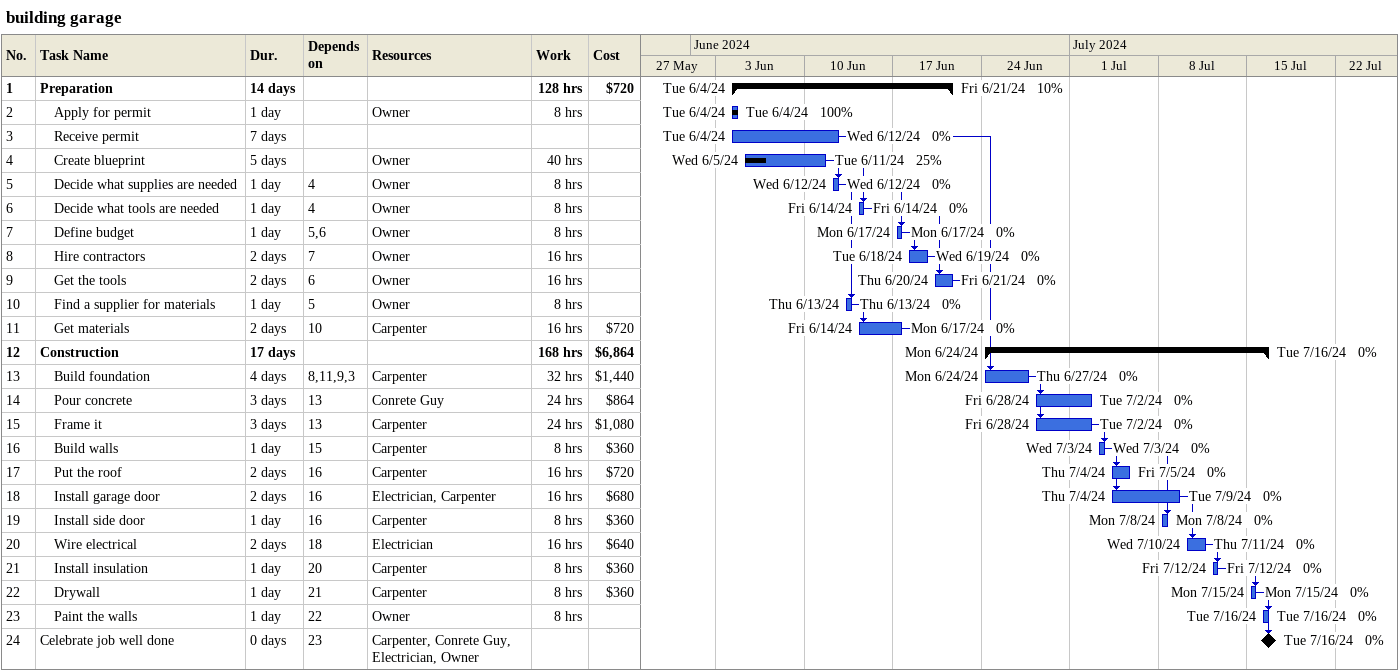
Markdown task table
building garage

| ID | Level | Task | Duration | Start | Finish | Predecessors | Resources | % complete | Work (h) | Cost ($) |
|---|---|---|---|---|---|---|---|---|---|---|
| 1 | 1 | **Preparation** | 14d | 2024-06-04 | 2024-06-21 |  |  | 10 | 128 | 720 |
| 2 | 2 | Apply for permit | 1d | 2024-06-04 | 2024-06-04 |  | Owner | 100 | 8 |  |
| 3 | 2 | Receive permit | 7d | 2024-06-04 | 2024-06-12 |  |  | 0 |  |  |
| 4 | 2 | Create blueprint | 5d | 2024-06-05 | 2024-06-11 |  | Owner | 25 | 40 |  |
| 5 | 2 | Decide what supplies are needed | 1d | 2024-06-12 | 2024-06-12 | 4 | Owner | 0 | 8 |  |
| 6 | 2 | Decide what tools are needed | 1d | 2024-06-14 | 2024-06-14 | 4 | Owner | 0 | 8 |  |
| 7 | 2 | Define budget | 1d | 2024-06-17 | 2024-06-17 | 5, 6 | Owner | 0 | 8 |  |
| 8 | 2 | Hire contractors | 2d | 2024-06-18 | 2024-06-19 | 7 | Owner | 0 | 16 |  |
| 9 | 2 | Get the tools | 2d | 2024-06-20 | 2024-06-21 | 6 | Owner | 0 | 16 |  |
| 10 | 2 | Find a supplier for materials | 1d | 2024-06-13 | 2024-06-13 | 5 | Owner | 0 | 8 |  |
| 11 | 2 | Get materials | 2d | 2024-06-14 | 2024-06-17 | 10 | Carpenter | 0 | 16 | 720 |
| 12 | 1 | **Construction** | 17d | 2024-06-24 | 2024-07-16 |  |  | 0 | 168 | 6864 |
| 13 | 2 | Build foundation | 4d | 2024-06-24 | 2024-06-27 | 8, 11, 9, 3 | Carpenter | 0 | 32 | 1440 |
| 14 | 2 | Pour concrete | 3d | 2024-06-28 | 2024-07-02 | 13 | Conrete Guy | 0 | 24 | 864 |
| 15 | 2 | Frame it | 3d | 2024-06-28 | 2024-07-02 | 13 | Carpenter | 0 | 24 | 1080 |
| 16 | 2 | Build walls | 1d | 2024-07-03 | 2024-07-03 | 15 | Carpenter | 0 | 8 | 360 |
| 17 | 2 | Put the roof | 2d | 2024-07-04 | 2024-07-05 | 16 | Carpenter | 0 | 16 | 720 |
| 18 | 2 | Install garage door | 2d | 2024-07-04 | 2024-07-09 | 16 | Electrician, Carpenter | 0 | 16 | 680 |
| 19 | 2 | Install side door | 1d | 2024-07-08 | 2024-07-08 | 16 | Carpenter | 0 | 8 | 360 |
| 20 | 2 | Wire electrical | 2d | 2024-07-10 | 2024-07-11 | 18 | Electrician | 0 | 16 | 640 |
| 21 | 2 | Install insulation | 1d | 2024-07-12 | 2024-07-12 | 20 | Carpenter | 0 | 8 | 360 |
| 22 | 2 | Drywall | 1d | 2024-07-15 | 2024-07-15 | 21 | Carpenter | 0 | 8 | 360 |
| 23 | 2 | Paint the walls | 1d | 2024-07-16 | 2024-07-16 | 22 | Owner | 0 | 8 |  |
| 24 | 1 | Celebrate job well done | 0d | 2024-07-16 | 2024-07-16 | 23 | Carpenter, Conrete Guy, Electrician, Owner | 0 |  |  |
